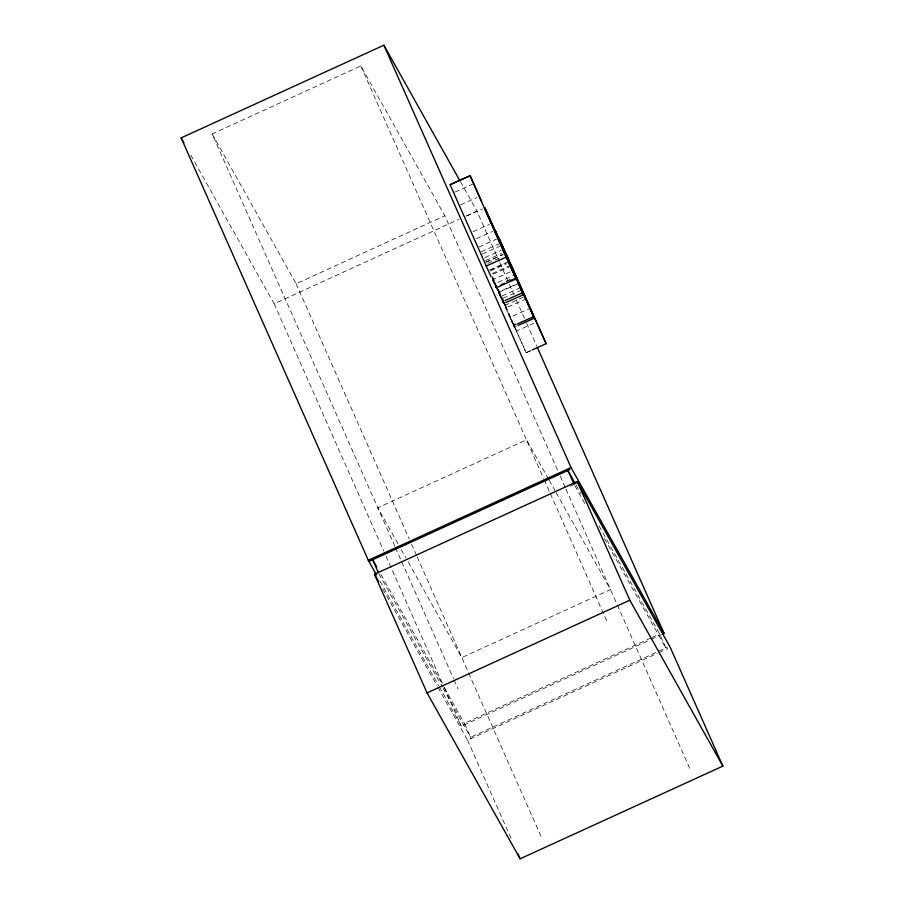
<?xml version="1.0" encoding="UTF-8"?>
<svg xmlns="http://www.w3.org/2000/svg" width="904" height="904" viewBox="0 0 904 904"><rect width="100%" height="100%" fill="white"/><g stroke="black" fill="none" stroke-linecap="round" stroke-linejoin="round"><path stroke-width="0.68" stroke-dasharray="4.52 3.39" d="M394.878 546.344L212.124 133.939L360.82 65.958L444.836 215.751L557.949 471.007M212.124 133.939L296.139 283.732L444.836 215.751M190.778 155.104L274.172 303.8L458.961 219.31M466.667 215.796L476.928 211.095L499.189 261.324M570.277 486.216L574.13 484.465M650.665 638.122L464.396 723.279L470.6 737.28L665.852 648.01L659.649 634.009L597.555 523.28M651.942 637.535L659.649 634.009M439.276 686.825L461.345 726.172L649.919 639.953M651.196 639.377L661.468 634.676M665.762 647.84L666.903 647.309L667.672 648.676L658.688 652.778M437.898 687.3L467.549 740.161L657.4 653.366M454.983 192.089L472.487 184.28M460.667 204.824L476.916 197.592M466.159 216.203L482.42 208.96M473.086 231.65L489.346 224.407M476.419 238.645L492.68 231.413M478.939 246.995L496.454 239.198M481.323 251.741L498.827 243.944M482.352 253.967L499.856 246.114M484.883 257.527L501.132 250.284M485.482 260.612L501.743 253.369M485.787 262.115L503.291 254.318M486.182 262.16L502.443 254.917M487.798 263.335L499.053 258.329M489.539 270.047L508.297 261.697M490.94 269.855L505.946 263.166M490.262 270.997L506.522 263.753M492.273 273.46L509.777 265.663M493.109 274.149L510.613 266.341M510.274 271.867L492.77 279.664L492.556 279.133M492.296 279.472L495.867 287.088L494.465 283.924L514.466 275.019M506.319 281.167L510.071 279.494M506.455 281.551L510.206 279.878M497.381 287.845L499.189 291.755L519.201 282.839M492.262 278.85L503.438 303.642L498.703 292.433L518.704 283.528M520.659 287.653L500.658 296.557L492.623 277.675M505.189 304.964L502.364 298.58L522.376 289.664M526.535 298.659L506.522 307.575L505.472 305.123L517.969 299.552M519.224 298.998L525.473 296.207M531.156 350.549L526.162 352.775L510.15 317.281L530.151 308.366M533.981 323.248L516.478 331.045L513.63 324.479L516.127 323.361M516.026 324.479L513.528 325.587L515.868 324.095M513.721 325.395L516.229 324.287M513.37 325.214L514.263 327.146L516.76 326.028M526.094 352.639L531.1 350.413M460.385 181.602L476.928 211.095M576.198 485.199L581.012 493.799M574.82 485.685L585.148 504.116M604.437 538.513L665.852 648.01M548.536 479.109L526.501 439.819L377.804 507.799L398.461 544.637M549.225 480.34L555.418 491.392M556.107 492.612L610.505 589.611L461.808 657.592L406.721 559.373M401.206 549.553L406.032 558.141M380.946 574.492L443.706 686.385M444.395 687.616L465.063 724.466M378.866 573.724L442.316 686.859M443.005 688.091L471.266 738.466M379.985 581.102L438.587 685.605M382.731 588.956L437.208 686.068M516.478 331.045L510.15 317.281M502.364 298.58L506.522 307.575M492.499 276.432L495.754 283.483M496.07 285.235L492.861 278.093M513.528 325.587L498.703 292.433M498.398 289.303L505.472 305.123M494.465 283.924L492.544 279.618M499.754 262.612L508.884 283.212M509.46 284.5L514.026 294.806M516.308 299.947L526.004 321.847M526.58 323.135L536.852 346.311M513.63 324.479L506.048 307.281M497.132 288.647L499.324 293.585M496.691 287.653L492.465 278.104M560.231 476.171L565.373 487.764M565.949 489.064L616.777 603.748M617.342 605.036L690.78 770.762M360.82 65.958L543.575 478.363M544.14 479.651L549.835 492.499M550.412 493.776L606.765 620.969M296.139 283.732L409.252 538.987M411.535 544.151L416.676 555.757M417.252 557.045L468.069 671.728M468.645 673.017L542.084 838.742M395.443 547.632L401.139 560.48M401.715 561.757L453.514 678.667M454.09 679.955L458.068 688.95M274.172 303.8L383.737 551.033M386.019 556.186L443.649 686.249M444.226 687.537L461.345 726.172M467.549 740.161L511.54 839.454M499.189 291.755L526.162 352.775M494.759 282.534L514.263 327.146M496.138 287.788L495.754 286.963L496.138 287.788"/><path stroke-width="1.36" d="M376.527 574.955L368.301 560.265L181.128 137.894L383.884 45.2L459.695 180.382M368.301 560.265L571.057 467.571L664.101 633.478L662.349 634.28M368.945 561.429L569.701 469.651L569.045 468.487M374.493 574.266L577.26 481.572L670.305 647.467L722.872 766.106L520.116 858.8L427.072 692.905L374.493 574.266L378.595 581.577M427.072 692.905L629.828 600.199L722.872 766.106M450.09 184.619L470.103 175.704L481.719 201.705M470.103 175.704L450.135 184.778L491.121 276.974M486.081 266.104L506.082 257.188L516.15 278.884L497.392 287.235M500.861 284.862L504.613 283.189M510.862 280.409L514.613 278.737M504.997 300.557L522.501 292.76L523.45 294.727L505.946 302.524M517.28 323.926L533.609 316.796L534.264 318.231L518.015 325.474M532.343 349.848L546.106 343.723L505.788 253.199L534.264 318.231M575.249 482.487L575.904 483.651M574.82 482.747L567.927 470.464L574.13 484.465M181.128 137.894L183.885 142.809M376.81 567.113L372.663 559.734L378.301 572.458M546.084 343.622L510.048 262.872M522.501 292.76L484.917 207.841L504.545 252.114M533.529 316.682L518.704 283.528L523.45 294.727M507.449 257.052L498.951 238.091L520.659 287.653M506.082 257.188L470.148 175.862M519.325 284.67L495.177 230.294L512.771 270.748L506.748 257.12M513.517 272.895L484.804 208.711M537.417 347.599L664.101 633.478M383.884 45.2L571.057 467.571M577.26 481.572L629.828 600.199M517.834 853.647L520.116 858.8M514.466 275.019L516.15 278.884"/></g></svg>
